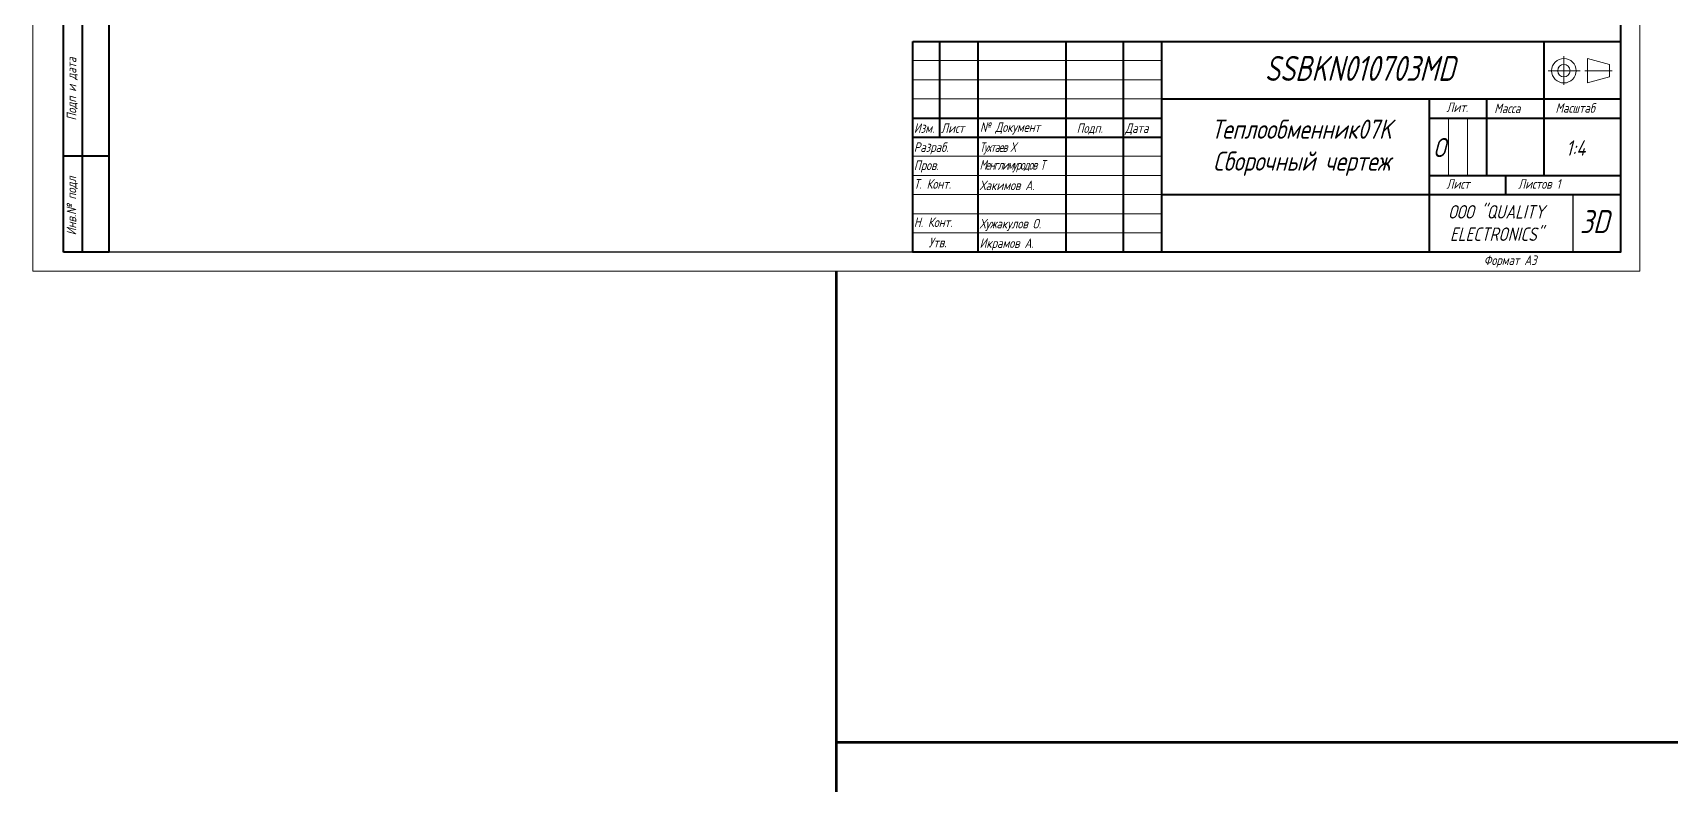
# Model space of a CAD drawing. Header units: millimetres. Extents: x 937859 to 970574, y 987894 to 996517.
# Drawn here: x 964255 to 965967, y 991974 to 992759 of the extents above; entities that cross this region are included whole.
import ezdxf

# ---------------------------------------------------------------- set-up
doc = ezdxf.new("R2010")
doc.units = ezdxf.units.MM
doc.header["$LTSCALE"] = 0.5
doc.styles.add('A4x2', font='GOST_A.TTF', dxfattribs={"width": 0.955, "oblique": 15, "height": 5.5})
doc.styles.get("Standard").update_dxf_attribs({"font": 'GOST_A.TTF', "oblique": 15})

msp = doc.modelspace()

# ---------------------------------------------------------------- linework, layer by layer
at = {"lineweight": 9}
for p, q in [((964255.208, 992509.727), (964255.208, 993697.727)), ((965935.208, 993697.727), (965935.208, 992509.727)), ((965175.208, 992729.727), (965435.208, 992729.727)), ((965839.543, 992719.143), (965873.045, 992719.143)), ((965855.921, 992734.379), (965855.921, 992704.205)), ((965877.99, 992719.143), (965906.548, 992719.143)), ((965175.208, 992709.727), (965435.208, 992709.727)), ((965175.208, 992689.727), (965435.208, 992689.727)), ((965735.208, 992609.727), (965735.208, 992669.727)), ((965755.208, 992609.727), (965755.208, 992669.727)), ((965755.208, 992609.727), (965755.208, 992669.727)), ((965175.208, 992629.727), (965435.208, 992629.727)), ((965175.208, 992609.727), (965435.208, 992609.727)), ((965175.208, 992589.727), (965435.208, 992589.727)), ((965175.208, 992569.727), (965435.208, 992569.727)), ((965175.208, 992549.727), (965435.208, 992549.727)), ((965935.208, 992509.727), (964255.208, 992509.727))]:
    msp.add_line(p, q, dxfattribs=at)
at = {"lineweight": 40}
for p, q in [((964335.208, 992529.727), (964335.208, 993677.727)), ((965915.208, 993677.727), (965915.208, 992529.727)), ((965203.208, 992749.727), (965203.208, 992649.727)), ((965243.208, 992749.727), (965243.208, 992529.727)), ((965335.208, 992749.727), (965335.208, 992529.727)), ((965395.208, 992749.727), (965395.208, 992529.727)), ((965435.208, 992749.727), (965435.208, 992529.727)), ((965835.208, 992689.727), (965835.208, 992749.727)), ((965915.208, 992749.727), (965915.208, 992529.727)), ((965435.208, 992689.727), (965915.208, 992689.727)), ((965715.208, 992689.727), (965715.208, 992529.727)), ((965775.208, 992609.727), (965775.208, 992689.727)), ((965775.208, 992609.727), (965775.208, 992689.727)), ((965835.208, 992609.727), (965835.208, 992689.727)), ((965835.208, 992609.727), (965835.208, 992689.727)), ((965175.208, 992669.727), (965435.208, 992669.727)), ((965715.208, 992669.727), (965915.208, 992669.727)), ((965175.208, 992649.727), (965435.208, 992649.727)), ((965715.208, 992609.727), (965915.208, 992609.727)), ((965795.208, 992589.727), (965795.208, 992609.727)), ((965435.208, 992589.727), (965915.208, 992589.727))]:
    msp.add_line(p, q, dxfattribs=at)
at = {"color": 0, "lineweight": 40}
for p, q in [((964335.208, 992529.727), (964335.208, 993677.727)), ((964287.208, 992529.727), (964287.208, 993109.727)), ((964307.208, 992529.727), (964307.208, 993109.727)), ((964335.208, 992629.727), (964287.208, 992629.727)), ((964335.208, 992529.727), (964287.208, 992529.727))]:
    msp.add_line(p, q, dxfattribs=at)
at = {"lineweight": 25}
for p, q in [((965865.443, 992589.727), (965865.443, 992529.727)), ((965915.208, 992529.727), (964335.208, 992529.727))]:
    msp.add_line(p, q, dxfattribs=at)
at = {"color": 3, "lineweight": 90}
msp.add_line((965095.208, 992509.727), (965095.208, 991510.675), dxfattribs=at)
at = {"color": 1, "lineweight": 90}
msp.add_line((965999.022, 992017.59), (965095.208, 992017.59), dxfattribs=at)
at = {"lineweight": 40}
msp.add_lwpolyline([(965175.208, 992749.727), (965915.208, 992749.727), (965915.208, 992529.727), (965175.208, 992529.727)], close=True, dxfattribs=at)
at = {"lineweight": 9}
msp.add_lwpolyline([(965880.599, 992731.926), (965903.554, 992725.614), (965903.554, 992719.143), (965903.554, 992712.673), (965880.599, 992706.361), (965880.599, 992719.143)], close=True, dxfattribs=at)
for radius in [12.783, 6.473]:
    msp.add_circle((965855.921, 992719.143), radius, dxfattribs=at)

# ---------------------------------------------------------------- texts
at = {"char_height": 10, "attachment_point": 1, "rotation": 90}
for s, width, insert in [('Подп и дата', 92.57089, (964290.727, 992667.086)), ('Инв.№ подл', 83.30857, (964290.659, 992547.22))]:
    msp.add_mtext_dynamic_manual_height_columns(s, width=width, gutter_width=50, heights=[0], dxfattribs=dict(at, insert=insert))
at = {"insert": (965543.234, 992734.514), "char_height": 26, "width": 260.4404, "attachment_point": 1, "style": 'A4x2'}
msp.add_mtext('SSBKN010703MD', dxfattribs=at)
at = {"lineweight": 25, "attachment_point": 1}
for s, width, heights, insert, char_height in [('Лит.', 12.32977, [0], (965733.089, 992685.916), 10), ('Масса', 25.74648, [0], (965783.125, 992684.795), 10), ('Масштаб', 12.32977, [0], (965847.122, 992685.178), 10), ('Изм.', 4.17387, [0], (965176.376, 992664.157), 10), ('Лист', 4.17387, [0], (965204.742, 992664.157), 10), ('№ Документ', 105.77399, [0], (965245.484, 992665.185), 10), ('Подп.', 4.17387, [0], (965346.57, 992664.157), 10), ('Дата', 4.17387, [0], (965397.245, 992664.157), 10), ('Разраб.', 4.17387, [0], (965176.376, 992644.292), 10), ('{\\W0.9;\\T0.85;Тухтаев Х}', 109.91564, [12.359], (965245.106, 992644.292), 10), ('O', 4.37952, [0], (965718.703, 992648.873), 20), ('1:4', 12.32977, [0], (965858.081, 992646.376), 16), ('Пров.', 4.17387, [0], (965176.376, 992625.394), 10), ('{\\Q15;\\W0.9;\\T0.85;Менглимуродов Т}', 109.91564, [0], (965245.106, 992625.773), 10), ('Т. Конт.', 93.95727, [0], (965176.376, 992605.858), 10), ('Хакимов А.', 64.65524, [0], (965245.106, 992604.368), 10), ('Лист', 12.32977, [0], (965733.089, 992605.804), 10), ('Листов 1', 62.32268, [0], (965808.03, 992605.804), 10), ('Н. Конт.', 90.5291, [0], (965176.376, 992565.855), 10), ('Хужакулов О.', 80.27838, [0], (965245.106, 992564.368), 10), ('3D', 12.32977, [0], (965872.654, 992573.485), 24), ('Утв.', 10.83923, [0], (965191.89, 992544.654), 10), ('Икрамов А.', 77.1681, [0], (965245.106, 992544.047), 10), ('Формат А3', 81.90236, [0], (965772.169, 992526.16), 10)]:
    msp.add_mtext_dynamic_manual_height_columns(s, width=width, gutter_width=19.348, heights=heights, dxfattribs=dict(at, insert=insert, char_height=char_height))
at = {"insert": (965446.757, 992668.013), "char_height": 20, "width": 269.82641, "attachment_point": 1}
msp.add_mtext('\\pxqc;Теплообменник07K\\PСборочный чертеж  ', dxfattribs=at)
at = {"insert": (965727.295, 992578.704), "char_height": 14, "attachment_point": 1}
msp.add_mtext_dynamic_manual_height_columns('\\pxqc;ООО "QUALITY \\PELECTRONICS"', width=116.21703, gutter_width=0.187, heights=[0], dxfattribs=at)

doc.saveas('drawing.dxf')
